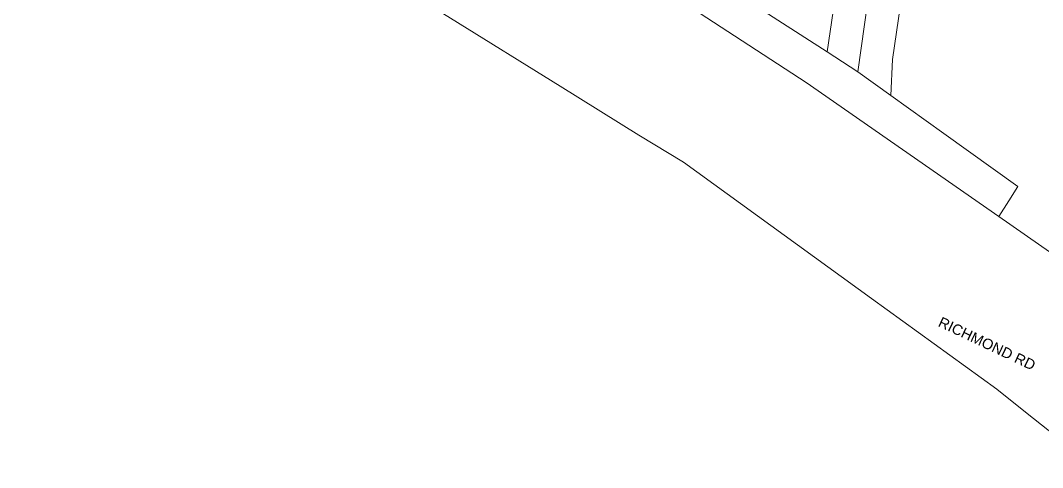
# Model space of a CAD drawing. Header units: metres. Extents: x 301341 to 310479, y 6262403 to 6265281.
# Drawn here: x 303137.1 to 303382.2, y 6263992 to 6264099.3 of the extents above; entities that cross this region are included whole.
import ezdxf

# ---------------------------------------------------------------- set-up
doc = ezdxf.new("R2010")
doc.units = ezdxf.units.M
doc.layers.add('Cadastre Land Parcels_SP_EXT', color=9, linetype='Continuous', lineweight=5)
doc.layers.add('Cadastre Roads_SP_EXT', color=9, linetype='Continuous', lineweight=5)
doc.styles.get("Standard").update_dxf_attribs({"font": 'arial.ttf'})

msp = doc.modelspace()

# ---------------------------------------------------------------- linework, layer by layer
at = {"layer": 'Cadastre Land Parcels_SP_EXT', "linetype": 'Continuous'}
for points in [[(303394.8, 6264391.85), (303382.2, 6264401.23), (303377.03, 6264364.76), (303337.88, 6264086.97), (303345.79, 6264081.3), (303346.24, 6264089.9), (303350.47, 6264118.98), (303351.68, 6264127.64), (303357.32, 6264167.15), (303359.86, 6264185.1), (303363.06, 6264207.64), (303365.52, 6264224.84), (303367.91, 6264241.58), (303370.39, 6264258.84), (303372.92, 6264276.37), (303375.41, 6264293.55), (303377.88, 6264310.91), (303380.73, 6264331.1), (303383.47, 6264350.39), (303388.16, 6264383.19), (303394.8, 6264391.85)], [(303377.03, 6264364.76), (303370.37, 6264366.07), (303341.89, 6264169.06), (303337.19, 6264136.89), (303333.86, 6264114.11), (303330.58, 6264091.72), (303337.88, 6264086.97), (303377.03, 6264364.76)]]:
    msp.add_lwpolyline(points, close=True, dxfattribs=at)
at = {"layer": 'Cadastre Roads_SP_EXT', "linetype": 'Continuous'}
for points in [[(303396.83, 6264034.71), (303371.7, 6264052.21), (303325.49, 6264084.4), (303265.72, 6264123.42), (303227.51, 6264148.35), (303121.9, 6264202.14), (303018.67, 6264239.95), (303018.67, 6264239.95), (303012.56, 6264224.2), (303004.43, 6264203.23), (303021.97, 6264196.47), (303025.41, 6264205.01), (303123.17, 6264163.26), (303189.62, 6264130.35), (303213.93, 6264116.27), (303266.54, 6264083.49), (303285.35, 6264071.77), (303296.08, 6264065.27), (303341.23, 6264032.53), (303371.23, 6264010.78), (303378.5, 6264004.98), (303394.91, 6263991.96)], [(303265.72, 6264123.42), (303325.49, 6264084.4), (303371.7, 6264052.21), (303374.13, 6264055.99), (303376.32, 6264059.4), (303358.57, 6264072.15), (303345.79, 6264081.3), (303337.88, 6264086.97), (303330.58, 6264091.72), (303306.89, 6264107.08)]]:
    msp.add_lwpolyline(points, dxfattribs=at)

# ---------------------------------------------------------------- texts
at = {"layer": 'Cadastre Roads_SP_EXT'}
msp.add_text('RICHMOND RD', height=2.5, rotation=334.6699, dxfattribs=at).set_placement((303356.97, 6264025.99))

doc.saveas('drawing.dxf')
